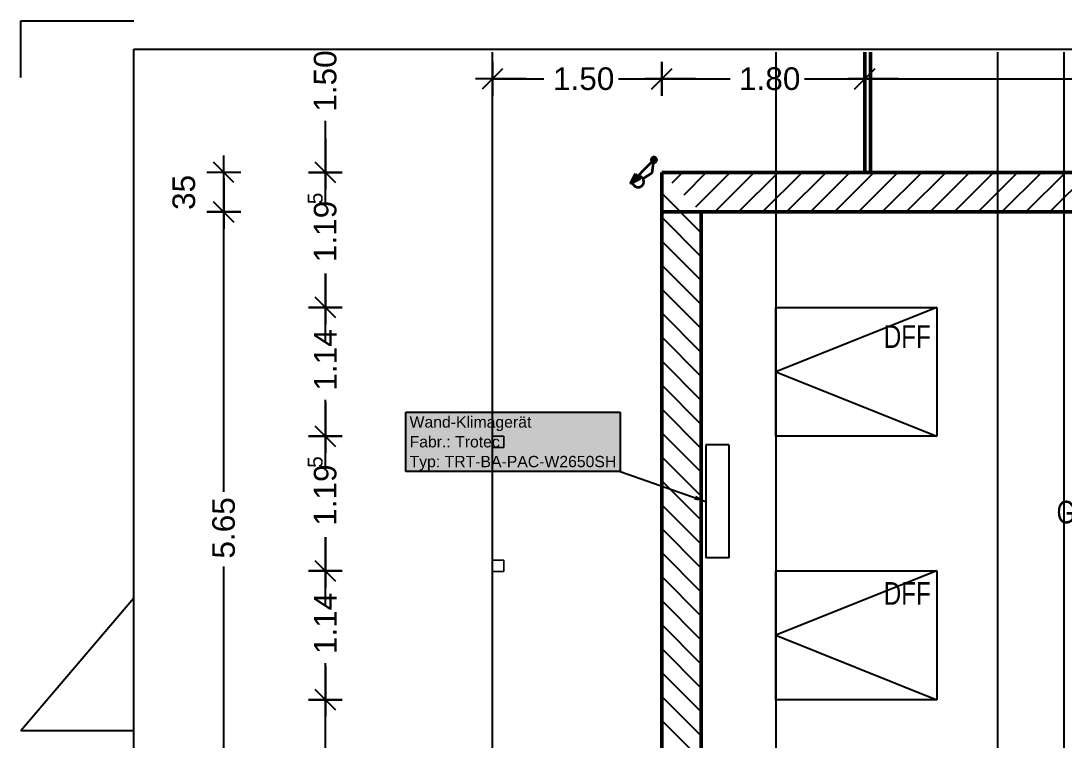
# Model space of a CAD drawing. Extents: x 0 to 756, y -25 to 420.
# Drawn here: x 0 to 184.9, y 292.7 to 420 of the extents above; entities that cross this region are included whole.
import ezdxf
from ezdxf.lldxf.tags import DXFTag

# ---------------------------------------------------------------- set-up
doc = ezdxf.new("R2010")
doc.units = 0
doc.layers.get('0').update_dxf_attribs({"lineweight": 25})
doc.layers.get('DEFPOINTS').update_dxf_attribs({"lineweight": 25})
for name, color, linetype, lineweight in [('A_Aussenwand', 7, 'Continuous', 25), ('Allgemein01', 7, 'Continuous', 13), ('Allgemein03', 7, 'Continuous', 25), ('Pfosten_ Stützen', 7, 'Continuous', 13), ('Raumbezeichnung', 7, 'Continuous', 13), ('Standard', 7, 'Continuous', 25), ('Stütze Holz', 7, 'Continuous', 13), ('Wand Holz nicht tragend', 7, 'Continuous', 13), ('Wand Holz tragend', 7, 'Continuous', 13), ('X_Planrahmen', 7, 'Continuous', 25)]:
    doc.layers.add(name, color=color, linetype=linetype, lineweight=lineweight)
for name, color, linetype, lineweight, true_color in [('A_Dach', 1, 'Continuous', 25, 0xff0000), ('H_Heizung', 1, 'Continuous', 25, 0xff0000), ('S_Regenwasser', 7, 'Continuous', 35, 0x0080ff)]:
    doc.layers.add(name, color=color, linetype=linetype, lineweight=lineweight, true_color=true_color)
doc.styles.get("Standard").update_dxf_attribs({"font": 'arial.ttf'})
tags = doc.linetypes.add('VERDECKT2_S2', pattern=[0.27, 0.2, -0.07]).pattern_tags.tags
tags[6:7] = [DXFTag(74, 4), DXFTag(75, 0), DXFTag(340, '0'), DXFTag(46, 1.0), DXFTag(50, 0.0), DXFTag(44, 0.0), DXFTag(45, 0.0)]
tags[4:5] = [DXFTag(74, 4), DXFTag(75, 0), DXFTag(340, '0'), DXFTag(46, 1.0), DXFTag(50, 0.0), DXFTag(44, 0.0), DXFTag(45, 0.0)]

# ---------------------------------------------------------------- blocks, each defined once
blk = doc.blocks.new('Blockreferenz-A01I5YQ6IE', base_point=(0, -25))
at = {"layer": 'X_Planrahmen', "color": 0, "linetype": 'ByBlock', "lineweight": -2, "ltscale": 0.25}
for p, q in [((0, 420), (20, 420)), ((0, 410), (0, 420)), ((20, 415), (589, 415)), ((20, 5), (20, 415)), ((20, 317.8), (0, 294.3)), ((20, 294.3), (0, 294.3))]:
    blk.add_line(p, q, dxfattribs=at)
blk = doc.blocks.new('Referenz-A01I5YQ8IE')
at = {"layer": 'Allgemein01', "color": 0, "linetype": 'VERDECKT2_S2', "lineweight": -2, "ltscale": 0.25}
for p, q in [((133.81, 414.47), (133.81, 5.76)), ((173.07, 414.47), (173.07, 5.76)), ((184.87, 414.47), (184.87, 5.76))]:
    blk.add_line(p, q, dxfattribs=at)
at = {"layer": 'Allgemein03', "color": 0, "lineweight": -2}
blk.add_line((83.57, 5.76), (83.57, 414.47), dxfattribs=at)
at = {"layer": 'Allgemein03', "color": 0, "lineweight": 13}
for p, q in [((149.57, 414.47), (149.57, 393.17)), ((150.57, 414.47), (150.57, 393.17)), ((149.57, 393.17), (357.57, 393.17)), ((150.57, 393.17), (356.57, 393.17))]:
    blk.add_line(p, q, dxfattribs=at)
at = {"layer": 'Allgemein03', "color": 0, "linetype": 'VERDECKT2_S2', "lineweight": -2, "ltscale": 0.25}
for p, q in [((133.81, 369.27), (162.33, 369.27)), ((133.81, 346.47), (133.81, 369.27)), ((162.33, 369.27), (133.81, 357.87)), ((162.33, 369.27), (162.33, 346.47)), ((133.81, 357.87), (162.33, 346.47)), ((162.33, 346.47), (133.81, 346.47)), ((133.81, 322.61), (162.33, 322.61)), ((133.81, 299.81), (133.81, 322.61)), ((162.33, 322.61), (133.81, 311.21)), ((162.33, 322.61), (162.33, 299.81)), ((133.81, 311.21), (162.33, 299.81)), ((162.33, 299.81), (133.81, 299.81))]:
    blk.add_line(p, q, dxfattribs=at)
at = {"layer": 'DEFPOINTS', "color": 0, "linetype": 'Continuous', "lineweight": -2, "ltscale": 0.25}
for p, q in [((83.57, 409.73), (83.57, 409.73)), ((113.57, 409.73), (113.57, 409.73)), ((149.57, 409.73), (149.57, 409.73)), ((53.96, 393.17), (53.96, 393.17)), ((113.57, 393.17), (113.57, 393.17)), ((113.57, 393.17), (113.57, 393.17)), ((113.57, 393.17), (113.57, 393.17)), ((113.57, 393.17), (113.57, 393.17)), ((113.57, 393.17), (113.57, 393.17)), ((113.57, 393.17), (113.57, 393.17)), ((113.57, 393.17), (113.57, 393.17)), ((113.57, 393.17), (113.57, 393.17)), ((113.57, 393.17), (113.57, 393.17)), ((113.57, 393.17), (113.57, 393.17)), ((113.57, 393.17), (113.57, 393.17)), ((35.96, 386.17), (35.96, 386.17)), ((113.57, 386.17), (113.57, 386.17)), ((113.57, 386.17), (113.57, 386.17)), ((120.57, 386.17), (120.57, 386.17)), ((120.57, 386.17), (120.57, 386.17)), ((120.57, 386.17), (120.57, 386.17)), ((120.57, 386.17), (120.57, 386.17)), ((120.57, 386.17), (120.57, 386.17)), ((120.57, 386.17), (120.57, 386.17)), ((53.96, 369.27), (53.96, 369.27)), ((133.81, 369.27), (133.81, 369.27)), ((133.81, 369.27), (133.81, 369.27)), ((53.96, 346.47), (53.96, 346.47)), ((133.81, 346.47), (133.81, 346.47)), ((133.81, 346.47), (133.81, 346.47)), ((53.96, 322.61), (53.96, 322.61)), ((133.81, 322.61), (133.81, 322.61)), ((133.81, 322.61), (133.81, 322.61)), ((53.96, 299.81), (53.96, 299.81)), ((133.81, 299.81), (133.81, 299.81)), ((133.81, 299.81), (133.81, 299.81))]:
    blk.add_line(p, q, dxfattribs=at)
at = {"layer": 'Standard', "color": 0, "lineweight": -2}
for p, q in [((83.57, 412.73), (83.57, 406.73)), ((113.57, 406.73), (113.57, 412.73)), ((113.57, 412.73), (113.57, 406.73)), ((149.57, 406.73), (149.57, 412.73)), ((149.57, 412.73), (149.57, 406.73)), ((85.37, 411.53), (81.77, 407.93)), ((111.77, 407.93), (115.37, 411.53)), ((115.37, 411.53), (111.77, 407.93)), ((147.77, 407.93), (151.37, 411.53)), ((151.37, 411.53), (147.77, 407.93)), ((89.57, 409.73), (80.57, 409.73)), ((83.57, 409.73), (92.71, 409.73)), ((105.91, 409.73), (113.57, 409.73)), ((107.57, 409.73), (116.57, 409.73)), ((119.57, 409.73), (110.57, 409.73)), ((113.57, 409.73), (125.68, 409.73)), ((138.88, 409.73), (149.57, 409.73)), ((143.57, 409.73), (152.57, 409.73)), ((155.57, 409.73), (146.57, 409.73)), ((149.57, 409.73), (245.8, 409.73)), ((53.96, 393.17), (53.96, 402.31)), ((53.96, 399.17), (53.96, 390.17)), ((35.96, 387.17), (35.96, 396.17)), ((53.96, 387.17), (53.96, 396.17)), ((37.76, 391.37), (34.16, 394.97)), ((55.76, 391.37), (52.16, 394.97)), ((52.16, 394.97), (55.76, 391.37)), ((38.96, 393.17), (32.96, 393.17)), ((35.96, 386.17), (35.96, 393.17)), ((35.96, 392.17), (35.96, 383.17)), ((56.96, 393.17), (50.96, 393.17)), ((50.96, 393.17), (56.96, 393.17)), ((53.96, 391.28), (53.96, 393.17)), ((35.96, 380.17), (35.96, 389.17)), ((37.76, 384.37), (34.16, 387.97)), ((34.16, 387.97), (37.76, 384.37)), ((38.96, 386.17), (32.96, 386.17)), ((32.96, 386.17), (38.96, 386.17)), ((35.96, 336.6), (35.96, 386.17)), ((53.96, 369.27), (53.96, 375.28)), ((53.96, 375.27), (53.96, 366.27)), ((53.96, 363.27), (53.96, 372.27)), ((55.76, 367.47), (52.16, 371.07)), ((52.16, 371.07), (55.76, 367.47)), ((56.96, 369.27), (50.96, 369.27)), ((50.96, 369.27), (56.96, 369.27)), ((53.96, 366.12), (53.96, 369.27)), ((53.96, 346.47), (53.96, 352.92)), ((53.96, 352.47), (53.96, 343.47)), ((53.96, 340.47), (53.96, 349.47)), ((55.76, 344.67), (52.16, 348.27)), ((52.16, 348.27), (55.76, 344.67)), ((56.96, 346.47), (50.96, 346.47)), ((50.96, 346.47), (56.96, 346.47)), ((53.96, 344.6), (53.96, 346.47)), ((53.96, 328.61), (53.96, 319.61)), ((53.96, 322.61), (53.96, 328.6)), ((53.96, 316.61), (53.96, 325.61)), ((55.76, 320.81), (52.16, 324.41)), ((52.16, 324.41), (55.76, 320.81)), ((35.96, 273.17), (35.96, 323.4)), ((56.96, 322.61), (50.96, 322.61)), ((50.96, 322.61), (56.96, 322.61)), ((53.96, 319.46), (53.96, 322.61)), ((53.96, 299.81), (53.96, 306.26)), ((53.96, 305.81), (53.96, 296.81)), ((55.76, 298.01), (52.16, 301.61)), ((52.16, 301.61), (55.76, 298.01)), ((53.96, 293.81), (53.96, 302.81)), ((56.96, 299.81), (50.96, 299.81)), ((50.96, 299.81), (56.96, 299.81)), ((53.96, 270.62), (53.96, 299.81))]:
    blk.add_line(p, q, dxfattribs=at)
at = {"layer": 'Stütze Holz', "color": 0, "linetype": 'Continuous', "ltscale": 0.13}
for p, q in [((83.57, 346.48), (83.57, 344.48)), ((85.57, 346.48), (83.57, 346.48)), ((83.57, 344.48), (83.57, 346.48)), ((83.57, 346.48), (85.57, 346.48)), ((83.57, 346.48), (83.57, 346.48)), ((85.57, 344.48), (85.57, 346.48)), ((85.57, 346.48), (85.57, 344.48)), ((85.57, 346.48), (85.57, 346.48)), ((83.57, 344.48), (85.57, 344.48)), ((85.57, 344.48), (83.57, 344.48)), ((83.57, 344.48), (83.57, 344.48)), ((85.57, 344.48), (85.57, 344.48)), ((83.57, 324.51), (83.57, 322.51)), ((85.57, 324.51), (83.57, 324.51)), ((83.57, 322.51), (83.57, 324.51)), ((83.57, 324.51), (85.57, 324.51)), ((83.57, 324.51), (83.57, 324.51)), ((85.57, 322.51), (85.57, 324.51)), ((85.57, 324.51), (85.57, 322.51)), ((85.57, 324.51), (85.57, 324.51)), ((83.57, 322.51), (85.57, 322.51)), ((85.57, 322.51), (83.57, 322.51)), ((83.57, 322.51), (83.57, 322.51)), ((85.57, 322.51), (85.57, 322.51))]:
    blk.add_line(p, q, dxfattribs=at)
at = {"layer": 'Wand Holz nicht tragend', "color": 0, "lineweight": 50}
for p, q in [((149.57, 414.47), (149.57, 393.17)), ((149.57, 393.17), (149.57, 414.47)), ((150.57, 393.17), (150.57, 414.47)), ((150.57, 414.47), (150.57, 393.17)), ((149.57, 393.17), (150.57, 393.17)), ((150.57, 393.17), (149.57, 393.17)), ((149.57, 393.17), (149.57, 393.17)), ((150.57, 393.17), (150.57, 393.17))]:
    blk.add_line(p, q, dxfattribs=at)
at = {"layer": 'Wand Holz tragend', "color": 0, "lineweight": 50}
for p, q in [((253.57, 393.17), (113.57, 393.17)), ((113.57, 393.17), (113.57, 386.17)), ((113.57, 393.17), (386.57, 393.17)), ((113.57, 386.17), (113.57, 393.17)), ((113.57, 393.17), (113.57, 393.17)), ((113.57, 386.17), (113.57, 233.17)), ((120.57, 386.17), (113.57, 386.17)), ((113.57, 233.17), (113.57, 386.17)), ((113.57, 386.17), (120.57, 386.17)), ((113.57, 386.17), (113.57, 386.17)), ((113.57, 386.17), (253.57, 386.17)), ((386.57, 386.17), (113.57, 386.17)), ((113.57, 386.17), (113.57, 386.17)), ((120.57, 233.17), (120.57, 386.17)), ((120.57, 386.17), (120.57, 233.17)), ((120.57, 386.17), (120.57, 386.17))]:
    blk.add_line(p, q, dxfattribs=at)
at = {"layer": 'Pfosten_ Stützen', "color": 0, "lineweight": -2, "char_height": 4, "attachment_point": 1}
for insert in [(152.94, 366.1), (152.94, 320.63)]:
    blk.add_mtext('{\\W0.8;\\fPosterama Text Light;DFF}', dxfattribs=dict(at, insert=insert))
at = {"layer": 'Raumbezeichnung', "color": 0, "linetype": 'Continuous', "ltscale": 0.13, "insert": (183.56, 335.03), "char_height": 4, "attachment_point": 1}
blk.add_mtext('{\\W0.8;\\fPosterama Text Light;Galerie}', dxfattribs=at)
at = {"layer": 'Standard', "color": 0, "lineweight": -2, "attachment_point": 1, "rotation": 90}
for s, insert, char_height in [('{\\fArial;1.50}', (51.92, 403.91), 4), ('{\\fArial;35}', (26.87, 386.52), 4), ('{\\fArial;5}', (50.84, 387.54), 2.64), ('{\\fArial;1.19}', (51.92, 377.27), 4), ('{\\fArial;1.14}', (51.96, 354.53), 4), ('{\\fArial;5}', (50.84, 340.86), 2.64), ('{\\fArial;1.19}', (51.92, 330.59), 4), ('{\\fArial;5.65}', (33.92, 324.79), 4), ('{\\fArial;1.14}', (51.96, 307.87), 4)]:
    blk.add_mtext(s, dxfattribs=dict(at, insert=insert, char_height=char_height))
at = {"layer": 'Standard', "color": 0, "lineweight": -2, "char_height": 4, "attachment_point": 1}
for s, insert in [('{\\fArial;1.50}', (94.31, 411.77)), ('{\\fArial;1.80}', (127.28, 411.77))]:
    blk.add_mtext(s, dxfattribs=dict(at, insert=insert))
blk = doc.blocks.new('Wand-A01I5YQCIE', base_point=(113.57, 386.17))
at = {"color": 0, "linetype": 'ByBlock', "lineweight": -2, "ltscale": 0.25}
for p, q in [((113.57, 393.17), (204.37, 393.17)), ((120.57, 386.17), (204.37, 386.17))]:
    blk.add_line(p, q, dxfattribs=at)
at = {"color": 0, "lineweight": -2}
for p, q in [((115.4, 391.33), (117.24, 393.17)), ((117.53, 389.21), (121.48, 393.17)), ((119.65, 387.09), (125.73, 393.17)), ((122.97, 386.17), (129.97, 393.17)), ((127.21, 386.17), (134.21, 393.17)), ((131.46, 386.17), (138.46, 393.17)), ((135.7, 386.17), (142.7, 393.17)), ((139.94, 386.17), (146.94, 393.17)), ((144.18, 386.17), (151.18, 393.17)), ((148.43, 386.17), (155.43, 393.17)), ((152.67, 386.17), (159.67, 393.17)), ((156.91, 386.17), (163.91, 393.17)), ((161.15, 386.17), (168.15, 393.17)), ((165.4, 386.17), (172.4, 393.17)), ((169.64, 386.17), (176.64, 393.17)), ((173.88, 386.17), (180.88, 393.17)), ((178.12, 386.17), (185.12, 393.17)), ((182.37, 386.17), (189.37, 393.17))]:
    blk.add_line(p, q, dxfattribs=at)
blk = doc.blocks.new('Wand-A01I5YQQIE', base_point=(113.57, 33.11))
at = {"color": 0, "linetype": 'ByBlock', "lineweight": -2, "ltscale": 0.25}
for p, q in [((113.57, 33.11), (113.57, 393.17)), ((120.57, 273.17), (120.57, 386.17))]:
    blk.add_line(p, q, dxfattribs=at)
at = {"color": 0, "lineweight": -2}
for p, q in [((120.57, 382.49), (113.57, 389.49)), ((120.57, 378.25), (113.57, 385.25)), ((120.57, 374.01), (113.57, 381.01)), ((120.57, 369.76), (113.57, 376.76)), ((120.57, 365.52), (113.57, 372.52)), ((120.57, 361.28), (113.57, 368.28)), ((120.57, 357.04), (113.57, 364.04)), ((120.57, 352.79), (113.57, 359.79)), ((120.57, 348.55), (113.57, 355.55)), ((120.57, 344.31), (113.57, 351.31)), ((120.57, 340.07), (113.57, 347.07)), ((120.57, 335.82), (113.57, 342.82)), ((120.57, 331.58), (113.57, 338.58)), ((120.57, 327.34), (113.57, 334.34)), ((120.57, 323.1), (113.57, 330.1)), ((120.57, 318.85), (113.57, 325.85)), ((120.57, 314.61), (113.57, 321.61)), ((120.57, 310.37), (113.57, 317.37)), ((120.57, 306.12), (113.57, 313.12)), ((120.57, 301.88), (113.57, 308.88)), ((120.57, 297.64), (113.57, 304.64)), ((120.57, 293.4), (113.57, 300.4)), ((120.57, 289.15), (113.57, 296.15))]:
    blk.add_line(p, q, dxfattribs=at)
blk = doc.blocks.new('Dachfläche-A01I5YRIIE', base_point=(113.57, 33.11))
at = {"color": 0, "linetype": 'ByBlock', "lineweight": -2, "ltscale": 0.25}
for p, q in [((113.57, 33.11), (113.57, 393.17)), ((113.57, 393.17), (253.57, 393.17))]:
    blk.add_line(p, q, dxfattribs=at)
blk = doc.blocks.new('Fallleitung Abwasser-A01I5YSKIE', base_point=(107.96, 391.14))
at = {"color": 0, "lineweight": -2}
for p, q in [((111.8, 395.69), (111.77, 395.63)), ((111.85, 395.73), (111.8, 395.69)), ((111.89, 395.78), (111.85, 395.73)), ((111.95, 395.81), (111.89, 395.78)), ((112.01, 395.84), (111.95, 395.81)), ((112.07, 395.86), (112.01, 395.84)), ((112.13, 395.88), (112.07, 395.86)), ((112.2, 395.88), (112.13, 395.88)), ((112.26, 395.88), (112.2, 395.88)), ((112.33, 395.86), (112.26, 395.88)), ((112.39, 395.84), (112.33, 395.86)), ((112.45, 395.81), (112.39, 395.84)), ((112.5, 395.78), (112.45, 395.81)), ((112.55, 395.73), (112.5, 395.78)), ((112.6, 395.69), (112.55, 395.73)), ((112.63, 395.63), (112.6, 395.69)), ((111.85, 395.03), (107.96, 391.14)), ((111.72, 395.51), (111.7, 395.45)), ((111.7, 395.45), (111.7, 395.38)), ((111.7, 395.38), (111.7, 395.32)), ((111.7, 395.32), (111.72, 395.25)), ((111.74, 395.57), (111.72, 395.51)), ((111.72, 395.25), (111.74, 395.19)), ((111.77, 395.63), (111.74, 395.57)), ((111.74, 395.19), (111.77, 395.13)), ((111.77, 395.13), (111.8, 395.08)), ((111.8, 395.08), (111.85, 395.03)), ((111.85, 395.03), (111.89, 394.98)), ((111.89, 394.98), (111.95, 394.95)), ((111.95, 394.95), (112.01, 394.92)), ((112.01, 394.92), (112.07, 394.9)), ((112.07, 394.9), (112.13, 394.89)), ((112.13, 394.89), (112.2, 394.88)), ((112.2, 394.88), (112.26, 394.89)), ((112.26, 394.89), (112.33, 394.9)), ((112.33, 394.9), (112.39, 394.92)), ((112.39, 394.92), (112.45, 394.95)), ((112.45, 394.95), (112.5, 394.98)), ((112.5, 394.98), (112.55, 395.03)), ((112.55, 395.03), (112.6, 395.08)), ((112.6, 395.08), (112.63, 395.13)), ((112.66, 395.57), (112.63, 395.63)), ((112.63, 395.13), (112.66, 395.19)), ((112.68, 395.51), (112.66, 395.57)), ((112.66, 395.19), (112.68, 395.25)), ((112.7, 395.45), (112.68, 395.51)), ((112.68, 395.25), (112.7, 395.32)), ((112.7, 395.38), (112.7, 395.45)), ((112.7, 395.32), (112.7, 395.38)), ((108.88, 392.91), (107.96, 391.14)), ((109.73, 392.06), (107.96, 391.14)), ((108.88, 392.91), (109.73, 392.06))]:
    blk.add_line(p, q, dxfattribs=at)
for points in [[(112.63, 395.63), (111.77, 395.63), (112.55, 395.73)], [(111.77, 395.63), (112.55, 395.73), (111.85, 395.73)], [(112.55, 395.73), (111.85, 395.73), (112.45, 395.81)], [(111.85, 395.73), (112.45, 395.81), (111.95, 395.81)], [(112.45, 395.81), (111.95, 395.81), (112.33, 395.86)], [(111.95, 395.81), (112.33, 395.86), (112.07, 395.86)], [(112.33, 395.86), (112.07, 395.86), (112.2, 395.88)], [(112.7, 395.38), (111.7, 395.38), (112.68, 395.51)], [(111.7, 395.38), (112.68, 395.51), (111.72, 395.51)], [(111.72, 395.25), (112.7, 395.38), (111.7, 395.38)], [(112.68, 395.51), (111.72, 395.51), (112.63, 395.63)], [(111.72, 395.51), (112.63, 395.63), (111.77, 395.63)], [(112.68, 395.25), (111.72, 395.25), (112.7, 395.38)], [(111.77, 395.13), (112.68, 395.25), (111.72, 395.25)], [(112.63, 395.13), (111.77, 395.13), (112.68, 395.25)], [(111.85, 395.03), (112.63, 395.13), (111.77, 395.13)], [(112.55, 395.03), (111.85, 395.03), (112.63, 395.13)], [(111.95, 394.95), (112.55, 395.03), (111.85, 395.03)], [(112.45, 394.95), (111.95, 394.95), (112.55, 395.03)], [(112.07, 394.9), (112.45, 394.95), (111.95, 394.95)], [(112.33, 394.9), (112.07, 394.9), (112.45, 394.95)], [(112.2, 394.88), (112.33, 394.9), (112.07, 394.9)], [(107.96, 391.14), (109.73, 392.06), (108.44, 392.06)], [(109.73, 392.06), (108.44, 392.06), (108.88, 392.91)]]:
    blk.add_solid(points, dxfattribs=at)
blk = doc.blocks.new('Regenwasserablauf-A01I5YSYIE', base_point=(108.4, 390.54))
at = {"color": 0, "linetype": 'ByBlock', "lineweight": -2, "ltscale": 0.35}
for p, q in [((108.53, 392.04), (108.48, 391.92)), ((108.61, 392.15), (108.53, 392.04)), ((108.69, 392.25), (108.61, 392.15)), ((108.79, 392.33), (108.69, 392.25)), ((108.9, 392.4), (108.79, 392.33)), ((109.02, 392.46), (108.9, 392.4)), ((109.14, 392.5), (109.02, 392.46)), ((109.27, 392.53), (109.14, 392.5)), ((109.4, 392.54), (109.27, 392.53)), ((109.53, 392.53), (109.4, 392.54)), ((109.66, 392.5), (109.53, 392.53)), ((109.78, 392.46), (109.66, 392.5)), ((109.9, 392.4), (109.78, 392.46)), ((110.01, 392.33), (109.9, 392.4)), ((110.11, 392.25), (110.01, 392.33)), ((110.19, 392.15), (110.11, 392.25)), ((110.27, 392.04), (110.19, 392.15)), ((110.32, 391.92), (110.27, 392.04)), ((108.41, 391.67), (108.4, 391.54)), ((108.4, 391.54), (108.41, 391.41)), ((108.43, 391.8), (108.41, 391.67)), ((108.41, 391.41), (108.43, 391.28)), ((108.48, 391.92), (108.43, 391.8)), ((108.43, 391.28), (108.48, 391.16)), ((108.48, 391.16), (108.53, 391.04)), ((108.53, 391.04), (108.61, 390.93)), ((108.61, 390.93), (108.69, 390.83)), ((108.69, 390.83), (108.79, 390.75)), ((108.79, 390.75), (108.9, 390.67)), ((108.9, 390.67), (109.02, 390.61)), ((109.02, 390.61), (109.14, 390.57)), ((109.14, 390.57), (109.27, 390.55)), ((109.27, 390.55), (109.4, 390.54)), ((109.4, 390.54), (109.53, 390.55)), ((109.53, 390.55), (109.66, 390.57)), ((109.66, 390.57), (109.78, 390.61)), ((109.78, 390.61), (109.9, 390.67)), ((109.9, 390.67), (110.01, 390.75)), ((110.01, 390.75), (110.11, 390.83)), ((110.11, 390.83), (110.19, 390.93)), ((110.19, 390.93), (110.27, 391.04)), ((110.27, 391.04), (110.32, 391.16)), ((110.37, 391.8), (110.32, 391.92)), ((110.32, 391.16), (110.37, 391.28)), ((110.39, 391.67), (110.37, 391.8)), ((110.37, 391.28), (110.39, 391.41)), ((110.4, 391.54), (110.39, 391.67)), ((110.39, 391.41), (110.4, 391.54))]:
    blk.add_line(p, q, dxfattribs=at)
blk = doc.blocks.new('Abwasserleitung-A01I5YT6IE', base_point=(110.25, 392.06))
at = {"color": 0, "linetype": 'ByBlock', "lineweight": -2, "ltscale": 0.35}
for p, q in [((111.9, 393.08), (112.13, 394.89)), ((110.25, 392.06), (111.9, 393.08))]:
    blk.add_line(p, q, dxfattribs=at)
blk = doc.blocks.new('Wand-Klimagerät-A01I5YTKIE', base_point=(121.38, 324.92))
at = {"color": 0, "linetype": 'ByBlock', "lineweight": -2, "ltscale": 0.25}
for p, q in [((121.38, 344.92), (121.38, 324.92)), ((125.48, 344.92), (121.38, 344.92)), ((125.48, 344.92), (125.48, 324.92)), ((125.48, 324.92), (121.38, 324.92))]:
    blk.add_line(p, q, dxfattribs=at)
blk = doc.blocks.new('Bauteilbeschriftung-A01I5YTMIE', base_point=(68.22, 334.92))
at = {"color": 0, "lineweight": -2}
for p, q in [((68.22, 350.73), (106.23, 350.73)), ((68.22, 340.23), (68.22, 350.73)), ((106.23, 350.73), (106.23, 340.23)), ((106.23, 340.23), (68.22, 340.23))]:
    blk.add_line(p, q, dxfattribs=at)
at = {"color": 0, "linetype": 'ByBlock', "lineweight": -2, "ltscale": 0.25}
blk.add_line((106.23, 340.23), (121.38, 334.92), dxfattribs=at)
at = {"color": 7, "linetype": 'ByBlock', "lineweight": -2, "ltscale": 0.25, "true_color": 0xffffff}
for points in [[(68.22, 340.23), (106.23, 340.23), (68.22, 350.73)], [(106.23, 340.23), (68.22, 350.73), (106.23, 350.73)]]:
    blk.add_solid(points, dxfattribs=at)
at = {"color": 0, "linetype": 'ByBlock', "lineweight": -2, "ltscale": 0.25}
for points in [[(120.9, 335.2), (119.36, 335.2), (119.63, 335.96)], [(121.38, 334.92), (120.9, 335.2), (119.36, 335.2)]]:
    blk.add_solid(points, dxfattribs=at)
at = {"color": 0, "linetype": 'ByBlock', "lineweight": -2, "ltscale": 0.25, "char_height": 2, "attachment_point": 1}
for s, insert in [('{\\fArial;Wand-Klimagerät}', (68.89, 349.98)), ('{\\fArial;Fabr.: Trotec}', (68.89, 346.48)), ('{\\fArial;Typ: TRT-BA-PAC-W2650SH}', (68.89, 342.98))]:
    blk.add_mtext(s, dxfattribs=dict(at, insert=insert))

msp = doc.modelspace()

# ---------------------------------------------------------------- block references
at = {"ltscale": 0.25}
msp.add_blockref('Blockreferenz-A01I5YQ6IE', (0, -25), dxfattribs=at)
at = {"color": 8, "lineweight": 25, "ltscale": 0.25, "true_color": 0x808080}
msp.add_blockref('Referenz-A01I5YQ8IE', (0, 0), dxfattribs=at)
at = {"layer": 'A_Aussenwand', "ltscale": 0.25}
for name, p in [('Wand-A01I5YQCIE', (113.57, 386.17)), ('Wand-A01I5YQQIE', (113.57, 33.11))]:
    msp.add_blockref(name, p, dxfattribs=at)
at = {"layer": 'A_Dach', "ltscale": 0.25}
msp.add_blockref('Dachfläche-A01I5YRIIE', (113.57, 33.11), dxfattribs=at)
at = {"layer": 'H_Heizung', "color": 7, "ltscale": 0.25}
msp.add_blockref('Bauteilbeschriftung-A01I5YTMIE', (68.22, 334.92), dxfattribs=at)
at = {"layer": 'H_Heizung', "color": 1, "ltscale": 0.25, "true_color": 0xff0000}
msp.add_blockref('Wand-Klimagerät-A01I5YTKIE', (121.38, 324.92), dxfattribs=at)
at = {"layer": 'S_Regenwasser', "ltscale": 0.35}
for name, p in [('Fallleitung Abwasser-A01I5YSKIE', (107.96, 391.14)), ('Abwasserleitung-A01I5YT6IE', (110.25, 392.06)), ('Regenwasserablauf-A01I5YSYIE', (108.4, 390.54))]:
    msp.add_blockref(name, p, dxfattribs=at)

doc.saveas('drawing.dxf')
